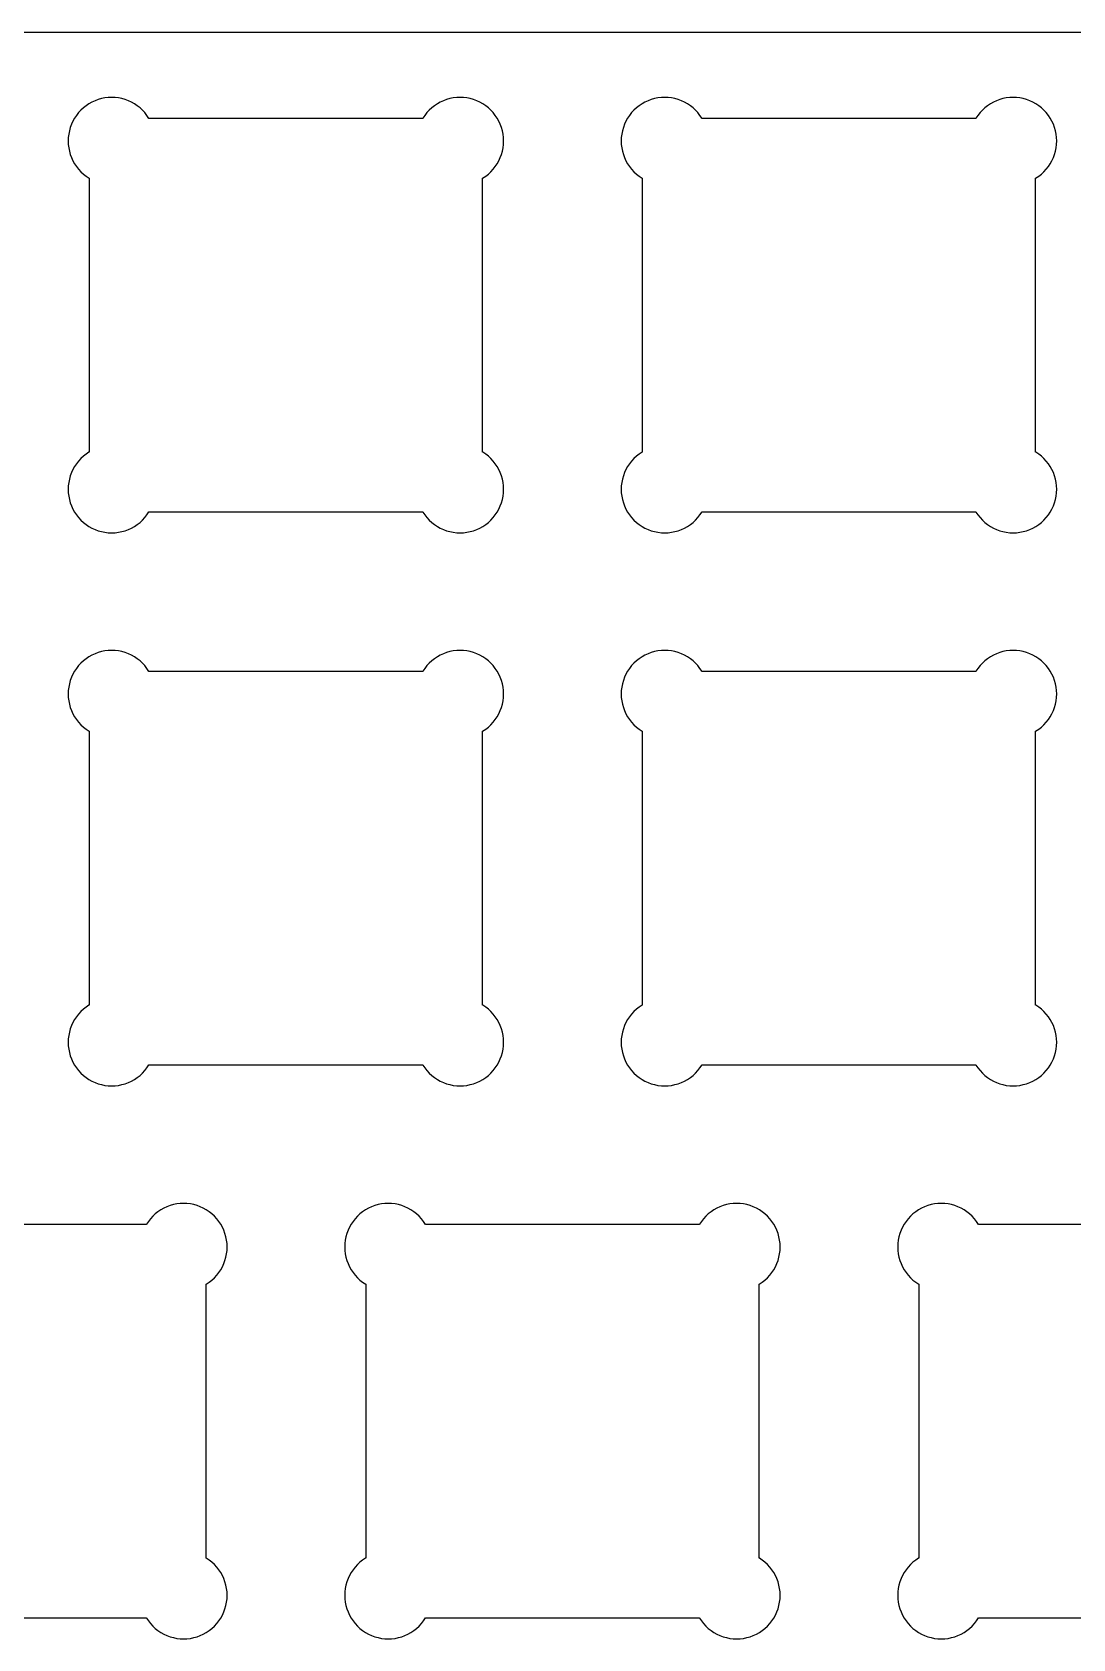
# Model space of a CAD drawing. Extents: x 0 to 305, y 0 to 115.
# Drawn here: x 77.2 to 113.1, y 59.6 to 115 of the extents above; entities that cross this region are included whole.
import ezdxf

# ---------------------------------------------------------------- set-up
doc = ezdxf.new("R2010")
doc.units = 0
doc.layers.get('0').update_dxf_attribs({"linetype": 'CONTINUOUS'})

msp = doc.modelspace()

# ---------------------------------------------------------------- linework, layer by layer
at = {"color": 0}
for p, q in [((0.01929, 114.986), (305.268, 114.986)), ((78.9933, 112.378), (78.9079, 112.298)), ((79.0871, 112.451), (78.9933, 112.378)), ((79.1849, 112.517), (79.0871, 112.451)), ((79.2868, 112.573), (79.1849, 112.517)), ((79.3944, 112.623), (79.2868, 112.573)), ((79.5045, 112.664), (79.3944, 112.623)), ((79.6177, 112.696), (79.5045, 112.664)), ((79.7334, 112.718), (79.6177, 112.696)), ((79.8505, 112.733), (79.7334, 112.718)), ((79.9677, 112.737), (79.8505, 112.733)), ((80.0862, 112.733), (79.9677, 112.737)), ((80.2033, 112.718), (80.0862, 112.733)), ((80.319, 112.696), (80.2033, 112.718)), ((80.4319, 112.664), (80.319, 112.696)), ((80.5423, 112.623), (80.4319, 112.664)), ((80.6482, 112.573), (80.5423, 112.623)), ((80.7515, 112.517), (80.6482, 112.573)), ((80.8496, 112.451), (80.7515, 112.517)), ((80.9431, 112.378), (80.8496, 112.451)), ((81.0288, 112.298), (80.9431, 112.378)), ((90.9934, 112.378), (90.9077, 112.298)), ((91.0869, 112.451), (90.9934, 112.378)), ((91.1849, 112.517), (91.0869, 112.451)), ((91.2869, 112.573), (91.1849, 112.517)), ((91.3941, 112.623), (91.2869, 112.573)), ((91.5046, 112.664), (91.3941, 112.623)), ((91.6174, 112.696), (91.5046, 112.664)), ((91.7332, 112.718), (91.6174, 112.696)), ((91.8503, 112.733), (91.7332, 112.718)), ((91.9674, 112.737), (91.8503, 112.733)), ((92.0859, 112.733), (91.9674, 112.737)), ((92.2031, 112.718), (92.0859, 112.733)), ((92.3188, 112.696), (92.2031, 112.718)), ((92.432, 112.664), (92.3188, 112.696)), ((92.5421, 112.623), (92.432, 112.664)), ((92.6483, 112.573), (92.5421, 112.623)), ((92.7516, 112.517), (92.6483, 112.573)), ((92.8494, 112.451), (92.7516, 112.517)), ((92.9432, 112.378), (92.8494, 112.451)), ((93.0286, 112.298), (92.9432, 112.378)), ((98.0433, 112.378), (97.9579, 112.298)), ((98.1371, 112.451), (98.0433, 112.378)), ((98.2349, 112.517), (98.1371, 112.451)), ((98.3368, 112.573), (98.2349, 112.517)), ((98.4444, 112.623), (98.3368, 112.573)), ((98.5545, 112.664), (98.4444, 112.623)), ((98.6677, 112.696), (98.5545, 112.664)), ((98.7834, 112.718), (98.6677, 112.696)), ((98.9005, 112.733), (98.7834, 112.718)), ((99.0177, 112.737), (98.9005, 112.733)), ((99.1362, 112.733), (99.0177, 112.737)), ((99.2533, 112.718), (99.1362, 112.733)), ((99.369, 112.696), (99.2533, 112.718)), ((99.4819, 112.664), (99.369, 112.696)), ((99.5923, 112.623), (99.4819, 112.664)), ((99.6982, 112.573), (99.5923, 112.623)), ((99.8015, 112.517), (99.6982, 112.573)), ((99.8996, 112.451), (99.8015, 112.517)), ((99.9931, 112.378), (99.8996, 112.451)), ((100.079, 112.298), (99.9931, 112.378)), ((110.043, 112.378), (109.958, 112.298)), ((110.137, 112.451), (110.043, 112.378)), ((110.235, 112.517), (110.137, 112.451)), ((110.337, 112.573), (110.235, 112.517)), ((110.444, 112.623), (110.337, 112.573)), ((110.555, 112.664), (110.444, 112.623)), ((110.667, 112.696), (110.555, 112.664)), ((110.783, 112.718), (110.667, 112.696)), ((110.9, 112.733), (110.783, 112.718)), ((111.017, 112.737), (110.9, 112.733)), ((111.136, 112.733), (111.017, 112.737)), ((111.253, 112.718), (111.136, 112.733)), ((111.369, 112.696), (111.253, 112.718)), ((111.482, 112.664), (111.369, 112.696)), ((111.592, 112.623), (111.482, 112.664)), ((111.698, 112.573), (111.592, 112.623)), ((111.802, 112.517), (111.698, 112.573)), ((111.899, 112.451), (111.802, 112.517)), ((111.993, 112.378), (111.899, 112.451)), ((112.079, 112.298), (111.993, 112.378)), ((78.5827, 111.811), (78.5414, 111.701)), ((78.6324, 111.919), (78.5827, 111.811)), ((78.6888, 112.021), (78.6324, 111.919)), ((78.7548, 112.118), (78.6888, 112.021)), ((78.8278, 112.212), (78.7548, 112.118)), ((78.9079, 112.298), (78.8278, 112.212)), ((81.1086, 112.212), (81.0288, 112.298)), ((81.1816, 112.118), (81.1086, 112.212)), ((81.2518, 112.013), (81.1816, 112.118)), ((90.6847, 112.013), (81.2518, 112.013)), ((90.6886, 112.021), (90.6847, 112.013)), ((90.7549, 112.118), (90.6886, 112.021)), ((90.8279, 112.212), (90.7549, 112.118)), ((90.9077, 112.298), (90.8279, 112.212)), ((93.1086, 112.212), (93.0286, 112.298)), ((93.1817, 112.118), (93.1086, 112.212)), ((93.2462, 112.021), (93.1817, 112.118)), ((93.3041, 111.919), (93.2462, 112.021)), ((93.3538, 111.811), (93.3041, 111.919)), ((93.3951, 111.701), (93.3538, 111.811)), ((97.6327, 111.811), (97.5914, 111.701)), ((97.6824, 111.919), (97.6327, 111.811)), ((97.7388, 112.021), (97.6824, 111.919)), ((97.8048, 112.118), (97.7388, 112.021)), ((97.8778, 112.212), (97.8048, 112.118)), ((97.9579, 112.298), (97.8778, 112.212)), ((100.159, 112.212), (100.079, 112.298)), ((100.232, 112.118), (100.159, 112.212)), ((100.302, 112.013), (100.232, 112.118)), ((109.735, 112.013), (100.302, 112.013)), ((109.739, 112.021), (109.735, 112.013)), ((109.805, 112.118), (109.739, 112.021)), ((109.878, 112.212), (109.805, 112.118)), ((109.958, 112.298), (109.878, 112.212)), ((112.159, 112.212), (112.079, 112.298)), ((112.232, 112.118), (112.159, 112.212)), ((112.296, 112.021), (112.232, 112.118)), ((112.355, 111.919), (112.296, 112.021)), ((112.404, 111.811), (112.355, 111.919)), ((112.445, 111.701), (112.404, 111.811)), ((78.4722, 111.355), (78.4684, 111.238)), ((78.4874, 111.472), (78.4722, 111.355)), ((78.5096, 111.588), (78.4874, 111.472)), ((78.5414, 111.701), (78.5096, 111.588)), ((93.4268, 111.588), (93.3951, 111.701)), ((93.4501, 111.472), (93.4268, 111.588)), ((93.4642, 111.355), (93.4501, 111.472)), ((93.4681, 111.238), (93.4642, 111.355)), ((97.5222, 111.355), (97.5184, 111.238)), ((97.5374, 111.472), (97.5222, 111.355)), ((97.5596, 111.588), (97.5374, 111.472)), ((97.5914, 111.701), (97.5596, 111.588)), ((112.477, 111.588), (112.445, 111.701)), ((112.5, 111.472), (112.477, 111.588)), ((112.514, 111.355), (112.5, 111.472)), ((112.518, 111.238), (112.514, 111.355)), ((78.4684, 111.238), (78.4722, 111.119)), ((78.4722, 111.119), (78.4874, 111.002)), ((78.4874, 111.002), (78.5096, 110.887)), ((78.5096, 110.887), (78.5414, 110.774)), ((78.5414, 110.774), (78.5827, 110.663)), ((93.3538, 110.663), (93.3951, 110.774)), ((93.3951, 110.774), (93.4268, 110.887)), ((93.4268, 110.887), (93.4501, 111.002)), ((93.4501, 111.002), (93.4642, 111.119)), ((93.4642, 111.119), (93.4681, 111.238)), ((97.5184, 111.238), (97.5222, 111.119)), ((97.5222, 111.119), (97.5374, 111.002)), ((97.5374, 111.002), (97.5596, 110.887)), ((97.5596, 110.887), (97.5914, 110.774)), ((97.5914, 110.774), (97.6327, 110.663)), ((112.404, 110.663), (112.445, 110.774)), ((112.445, 110.774), (112.477, 110.887)), ((112.477, 110.887), (112.5, 111.002)), ((112.5, 111.002), (112.514, 111.119)), ((112.514, 111.119), (112.518, 111.238)), ((78.5827, 110.663), (78.6324, 110.557)), ((78.6324, 110.557), (78.6888, 110.454)), ((78.6888, 110.454), (78.7548, 110.356)), ((78.7548, 110.356), (78.8278, 110.262)), ((78.8278, 110.262), (78.9079, 110.177)), ((78.9079, 110.177), (78.9933, 110.097)), ((92.9432, 110.097), (93.0286, 110.177)), ((93.0286, 110.177), (93.1086, 110.262)), ((93.1086, 110.262), (93.1817, 110.356)), ((93.1817, 110.356), (93.2462, 110.454)), ((93.2462, 110.454), (93.3041, 110.557)), ((93.3041, 110.557), (93.3538, 110.663)), ((97.6327, 110.663), (97.6824, 110.557)), ((97.6824, 110.557), (97.7388, 110.454)), ((97.7388, 110.454), (97.8048, 110.356)), ((97.8048, 110.356), (97.8778, 110.262)), ((97.8778, 110.262), (97.9579, 110.177)), ((97.9579, 110.177), (98.0433, 110.097)), ((111.993, 110.097), (112.079, 110.177)), ((112.079, 110.177), (112.159, 110.262)), ((112.159, 110.262), (112.232, 110.356)), ((112.232, 110.356), (112.296, 110.454)), ((112.296, 110.454), (112.355, 110.557)), ((112.355, 110.557), (112.404, 110.663)), ((78.9933, 110.097), (79.0871, 110.024)), ((79.0871, 110.024), (79.193, 109.954)), ((79.193, 109.954), (79.193, 100.521)), ((92.7435, 109.954), (92.8494, 110.024)), ((92.7435, 100.521), (92.7435, 109.954)), ((92.8494, 110.024), (92.9432, 110.097)), ((98.0433, 110.097), (98.1371, 110.024)), ((98.1371, 110.024), (98.243, 109.954)), ((98.243, 109.954), (98.243, 100.521)), ((111.794, 109.954), (111.899, 110.024)), ((111.794, 100.521), (111.794, 109.954)), ((111.899, 110.024), (111.993, 110.097)), ((78.8278, 100.212), (78.7548, 100.119)), ((78.9079, 100.298), (78.8278, 100.212)), ((78.9933, 100.378), (78.9079, 100.298)), ((79.0871, 100.451), (78.9933, 100.378)), ((79.1849, 100.517), (79.0871, 100.451)), ((79.193, 100.521), (79.1849, 100.517)), ((92.7516, 100.517), (92.7435, 100.521)), ((92.8494, 100.451), (92.7516, 100.517)), ((92.9432, 100.378), (92.8494, 100.451)), ((93.0286, 100.298), (92.9432, 100.378)), ((93.1086, 100.212), (93.0286, 100.298)), ((93.1817, 100.119), (93.1086, 100.212)), ((97.8778, 100.212), (97.8048, 100.119)), ((97.9579, 100.298), (97.8778, 100.212)), ((98.0433, 100.378), (97.9579, 100.298)), ((98.1371, 100.451), (98.0433, 100.378)), ((98.2349, 100.517), (98.1371, 100.451)), ((98.243, 100.521), (98.2349, 100.517)), ((111.802, 100.517), (111.794, 100.521)), ((111.899, 100.451), (111.802, 100.517)), ((111.993, 100.378), (111.899, 100.451)), ((112.079, 100.298), (111.993, 100.378)), ((112.159, 100.212), (112.079, 100.298)), ((112.232, 100.119), (112.159, 100.212)), ((78.5414, 99.701), (78.5096, 99.5881)), ((78.5827, 99.8114), (78.5414, 99.701)), ((78.6324, 99.9187), (78.5827, 99.8114)), ((78.6888, 100.021), (78.6324, 99.9187)), ((78.7548, 100.119), (78.6888, 100.021)), ((93.2462, 100.021), (93.1817, 100.119)), ((93.3041, 99.9187), (93.2462, 100.021)), ((93.3538, 99.8114), (93.3041, 99.9187)), ((93.3951, 99.701), (93.3538, 99.8114)), ((93.4268, 99.5881), (93.3951, 99.701)), ((97.5914, 99.701), (97.5596, 99.5881)), ((97.6327, 99.8114), (97.5914, 99.701)), ((97.6824, 99.9187), (97.6327, 99.8114)), ((97.7388, 100.021), (97.6824, 99.9187)), ((97.8048, 100.119), (97.7388, 100.021)), ((112.296, 100.021), (112.232, 100.119)), ((112.355, 99.9187), (112.296, 100.021)), ((112.404, 99.8114), (112.355, 99.9187)), ((112.445, 99.701), (112.404, 99.8114)), ((112.477, 99.5881), (112.445, 99.701)), ((78.4722, 99.3553), (78.4684, 99.2382)), ((78.4684, 99.2382), (78.4722, 99.1196)), ((78.4874, 99.4724), (78.4722, 99.3553)), ((78.4722, 99.1196), (78.4874, 99.0025)), ((78.5096, 99.5881), (78.4874, 99.4724)), ((93.4501, 99.4724), (93.4268, 99.5881)), ((93.4642, 99.3553), (93.4501, 99.4724)), ((93.4501, 99.0025), (93.4642, 99.1196)), ((93.4681, 99.2382), (93.4642, 99.3553)), ((93.4642, 99.1196), (93.4681, 99.2382)), ((97.5222, 99.3553), (97.5184, 99.2382)), ((97.5184, 99.2382), (97.5222, 99.1196)), ((97.5374, 99.4724), (97.5222, 99.3553)), ((97.5222, 99.1196), (97.5374, 99.0025)), ((97.5596, 99.5881), (97.5374, 99.4724)), ((112.5, 99.4724), (112.477, 99.5881)), ((112.514, 99.3553), (112.5, 99.4724)), ((112.5, 99.0025), (112.514, 99.1196)), ((112.518, 99.2382), (112.514, 99.3553)), ((112.514, 99.1196), (112.518, 99.2382)), ((78.4874, 99.0025), (78.5096, 98.8868)), ((78.5096, 98.8868), (78.5414, 98.7735)), ((78.5414, 98.7735), (78.5827, 98.6635)), ((78.5827, 98.6635), (78.6324, 98.5573)), ((78.6324, 98.5573), (78.6888, 98.4539)), ((93.2462, 98.4539), (93.3041, 98.5573)), ((93.3041, 98.5573), (93.3538, 98.6635)), ((93.3538, 98.6635), (93.3951, 98.7735)), ((93.3951, 98.7735), (93.4268, 98.8868)), ((93.4268, 98.8868), (93.4501, 99.0025)), ((97.5374, 99.0025), (97.5596, 98.8868)), ((97.5596, 98.8868), (97.5914, 98.7735)), ((97.5914, 98.7735), (97.6327, 98.6635)), ((97.6327, 98.6635), (97.6824, 98.5573)), ((97.6824, 98.5573), (97.7388, 98.4539)), ((112.296, 98.4539), (112.355, 98.5573)), ((112.355, 98.5573), (112.404, 98.6635)), ((112.404, 98.6635), (112.445, 98.7735)), ((112.445, 98.7735), (112.477, 98.8868)), ((112.477, 98.8868), (112.5, 99.0025)), ((78.6888, 98.4539), (78.7548, 98.3562)), ((78.7548, 98.3562), (78.8278, 98.2624)), ((78.8278, 98.2624), (78.9079, 98.177)), ((78.9079, 98.177), (78.9933, 98.0969)), ((78.9933, 98.0969), (79.0871, 98.0239)), ((79.0871, 98.0239), (79.1849, 97.9593)), ((80.7515, 97.9593), (80.8496, 98.0239)), ((80.8496, 98.0239), (80.9431, 98.0969)), ((80.9431, 98.0969), (81.0288, 98.177)), ((81.0288, 98.177), (81.1086, 98.2624)), ((81.1086, 98.2624), (81.1816, 98.3562)), ((81.1816, 98.3562), (81.2518, 98.462)), ((81.2518, 98.462), (90.6847, 98.462)), ((90.6847, 98.462), (90.6886, 98.4539)), ((90.6886, 98.4539), (90.7549, 98.3562)), ((90.7549, 98.3562), (90.8279, 98.2624)), ((90.8279, 98.2624), (90.9077, 98.177)), ((90.9077, 98.177), (90.9934, 98.0969)), ((90.9934, 98.0969), (91.0869, 98.0239)), ((91.0869, 98.0239), (91.1849, 97.9593)), ((92.7516, 97.9593), (92.8494, 98.0239)), ((92.8494, 98.0239), (92.9432, 98.0969)), ((92.9432, 98.0969), (93.0286, 98.177)), ((93.0286, 98.177), (93.1086, 98.2624)), ((93.1086, 98.2624), (93.1817, 98.3562)), ((93.1817, 98.3562), (93.2462, 98.4539)), ((97.7388, 98.4539), (97.8048, 98.3562)), ((97.8048, 98.3562), (97.8778, 98.2624)), ((97.8778, 98.2624), (97.9579, 98.177)), ((97.9579, 98.177), (98.0433, 98.0969)), ((98.0433, 98.0969), (98.1371, 98.0239)), ((98.1371, 98.0239), (98.2349, 97.9593)), ((99.8015, 97.9593), (99.8996, 98.0239)), ((99.8996, 98.0239), (99.9931, 98.0969)), ((99.9931, 98.0969), (100.079, 98.177)), ((100.079, 98.177), (100.159, 98.2624)), ((100.159, 98.2624), (100.232, 98.3562)), ((100.232, 98.3562), (100.302, 98.462)), ((100.302, 98.462), (109.735, 98.462)), ((109.735, 98.462), (109.739, 98.4539)), ((109.739, 98.4539), (109.805, 98.3562)), ((109.805, 98.3562), (109.878, 98.2624)), ((109.878, 98.2624), (109.958, 98.177)), ((109.958, 98.177), (110.043, 98.0969)), ((110.043, 98.0969), (110.137, 98.0239)), ((110.137, 98.0239), (110.235, 97.9593)), ((111.802, 97.9593), (111.899, 98.0239)), ((111.899, 98.0239), (111.993, 98.0969)), ((111.993, 98.0969), (112.079, 98.177)), ((112.079, 98.177), (112.159, 98.2624)), ((112.159, 98.2624), (112.232, 98.3562)), ((112.232, 98.3562), (112.296, 98.4539)), ((79.1849, 97.9593), (79.2868, 97.9015)), ((79.2868, 97.9015), (79.3944, 97.8517)), ((79.3944, 97.8517), (79.5045, 97.8105)), ((79.5045, 97.8105), (79.6177, 97.7787)), ((79.6177, 97.7787), (79.7334, 97.7554)), ((79.7334, 97.7554), (79.8505, 97.7417)), ((79.8505, 97.7417), (79.9677, 97.7374)), ((79.9677, 97.7374), (80.0862, 97.7417)), ((80.0862, 97.7417), (80.2033, 97.7554)), ((80.2033, 97.7554), (80.319, 97.7787)), ((80.319, 97.7787), (80.4319, 97.8105)), ((80.4319, 97.8105), (80.5423, 97.8517)), ((80.5423, 97.8517), (80.6482, 97.9015)), ((80.6482, 97.9015), (80.7515, 97.9593)), ((91.1849, 97.9593), (91.2869, 97.9015)), ((91.2869, 97.9015), (91.3941, 97.8517)), ((91.3941, 97.8517), (91.5046, 97.8105)), ((91.5046, 97.8105), (91.6174, 97.7787)), ((91.6174, 97.7787), (91.7332, 97.7554)), ((91.7332, 97.7554), (91.8503, 97.7417)), ((91.8503, 97.7417), (91.9674, 97.7374)), ((91.9674, 97.7374), (92.0859, 97.7417)), ((92.0859, 97.7417), (92.2031, 97.7554)), ((92.2031, 97.7554), (92.3188, 97.7787)), ((92.3188, 97.7787), (92.432, 97.8105)), ((92.432, 97.8105), (92.5421, 97.8517)), ((92.5421, 97.8517), (92.6483, 97.9015)), ((92.6483, 97.9015), (92.7516, 97.9593)), ((98.2349, 97.9593), (98.3368, 97.9015)), ((98.3368, 97.9015), (98.4444, 97.8517)), ((98.4444, 97.8517), (98.5545, 97.8105)), ((98.5545, 97.8105), (98.6677, 97.7787)), ((98.6677, 97.7787), (98.7834, 97.7554)), ((98.7834, 97.7554), (98.9005, 97.7417)), ((98.9005, 97.7417), (99.0177, 97.7374)), ((99.0177, 97.7374), (99.1362, 97.7417)), ((99.1362, 97.7417), (99.2533, 97.7554)), ((99.2533, 97.7554), (99.369, 97.7787)), ((99.369, 97.7787), (99.4819, 97.8105)), ((99.4819, 97.8105), (99.5923, 97.8517)), ((99.5923, 97.8517), (99.6982, 97.9015)), ((99.6982, 97.9015), (99.8015, 97.9593)), ((110.235, 97.9593), (110.337, 97.9015)), ((110.337, 97.9015), (110.444, 97.8517)), ((110.444, 97.8517), (110.555, 97.8105)), ((110.555, 97.8105), (110.667, 97.7787)), ((110.667, 97.7787), (110.783, 97.7554)), ((110.783, 97.7554), (110.9, 97.7417)), ((110.9, 97.7417), (111.017, 97.7374)), ((111.017, 97.7374), (111.136, 97.7417)), ((111.136, 97.7417), (111.253, 97.7554)), ((111.253, 97.7554), (111.369, 97.7787)), ((111.369, 97.7787), (111.482, 97.8105)), ((111.482, 97.8105), (111.592, 97.8517)), ((111.592, 97.8517), (111.698, 97.9015)), ((111.698, 97.9015), (111.802, 97.9593)), ((79.3944, 93.5729), (79.2868, 93.5232)), ((79.5045, 93.6142), (79.3944, 93.5729)), ((79.6177, 93.6459), (79.5045, 93.6142)), ((79.7334, 93.6681), (79.6177, 93.6459)), ((79.8505, 93.6833), (79.7334, 93.6681)), ((79.9677, 93.6872), (79.8505, 93.6833)), ((80.0862, 93.6833), (79.9677, 93.6872)), ((80.2033, 93.6681), (80.0862, 93.6833)), ((80.319, 93.6459), (80.2033, 93.6681)), ((80.4319, 93.6142), (80.319, 93.6459)), ((80.5423, 93.5729), (80.4319, 93.6142)), ((80.6482, 93.5232), (80.5423, 93.5729)), ((91.3941, 93.5729), (91.2869, 93.5232)), ((91.5046, 93.6142), (91.3941, 93.5729)), ((91.6174, 93.6459), (91.5046, 93.6142)), ((91.7332, 93.6681), (91.6174, 93.6459)), ((91.8503, 93.6833), (91.7332, 93.6681)), ((91.9674, 93.6872), (91.8503, 93.6833)), ((92.0859, 93.6833), (91.9674, 93.6872)), ((92.2031, 93.6681), (92.0859, 93.6833)), ((92.3188, 93.6459), (92.2031, 93.6681)), ((92.432, 93.6142), (92.3188, 93.6459)), ((92.5421, 93.5729), (92.432, 93.6142)), ((92.6483, 93.5232), (92.5421, 93.5729)), ((98.4444, 93.5729), (98.3368, 93.5232)), ((98.5545, 93.6142), (98.4444, 93.5729)), ((98.6677, 93.6459), (98.5545, 93.6142)), ((98.7834, 93.6681), (98.6677, 93.6459)), ((98.9005, 93.6833), (98.7834, 93.6681)), ((99.0177, 93.6872), (98.9005, 93.6833)), ((99.1362, 93.6833), (99.0177, 93.6872)), ((99.2533, 93.6681), (99.1362, 93.6833)), ((99.369, 93.6459), (99.2533, 93.6681)), ((99.4819, 93.6142), (99.369, 93.6459)), ((99.5923, 93.5729), (99.4819, 93.6142)), ((99.6982, 93.5232), (99.5923, 93.5729)), ((110.444, 93.5729), (110.337, 93.5232)), ((110.555, 93.6142), (110.444, 93.5729)), ((110.667, 93.6459), (110.555, 93.6142)), ((110.783, 93.6681), (110.667, 93.6459)), ((110.9, 93.6833), (110.783, 93.6681)), ((111.017, 93.6872), (110.9, 93.6833)), ((111.136, 93.6833), (111.017, 93.6872)), ((111.253, 93.6681), (111.136, 93.6833)), ((111.369, 93.6459), (111.253, 93.6681)), ((111.482, 93.6142), (111.369, 93.6459)), ((111.592, 93.5729), (111.482, 93.6142)), ((111.698, 93.5232), (111.592, 93.5729)), ((78.7548, 93.0684), (78.6888, 92.9707)), ((78.8278, 93.1623), (78.7548, 93.0684)), ((78.9079, 93.2476), (78.8278, 93.1623)), ((78.9933, 93.3277), (78.9079, 93.2476)), ((79.0871, 93.4007), (78.9933, 93.3277)), ((79.1849, 93.4667), (79.0871, 93.4007)), ((79.2868, 93.5232), (79.1849, 93.4667)), ((80.7515, 93.4667), (80.6482, 93.5232)), ((80.8496, 93.4007), (80.7515, 93.4667)), ((80.9431, 93.3277), (80.8496, 93.4007)), ((81.0288, 93.2476), (80.9431, 93.3277)), ((81.1086, 93.1623), (81.0288, 93.2476)), ((81.1816, 93.0684), (81.1086, 93.1623)), ((81.2518, 92.9626), (81.1816, 93.0684)), ((90.7549, 93.0684), (90.6886, 92.9707)), ((90.8279, 93.1623), (90.7549, 93.0684)), ((90.9077, 93.2476), (90.8279, 93.1623)), ((90.9934, 93.3277), (90.9077, 93.2476)), ((91.0869, 93.4007), (90.9934, 93.3277)), ((91.1849, 93.4667), (91.0869, 93.4007)), ((91.2869, 93.5232), (91.1849, 93.4667)), ((92.7516, 93.4667), (92.6483, 93.5232)), ((92.8494, 93.4007), (92.7516, 93.4667)), ((92.9432, 93.3277), (92.8494, 93.4007)), ((93.0286, 93.2476), (92.9432, 93.3277)), ((93.1086, 93.1623), (93.0286, 93.2476)), ((93.1817, 93.0684), (93.1086, 93.1623)), ((93.2462, 92.9707), (93.1817, 93.0684)), ((97.8048, 93.0684), (97.7388, 92.9707)), ((97.8778, 93.1623), (97.8048, 93.0684)), ((97.9579, 93.2476), (97.8778, 93.1623)), ((98.0433, 93.3277), (97.9579, 93.2476)), ((98.1371, 93.4007), (98.0433, 93.3277)), ((98.2349, 93.4667), (98.1371, 93.4007)), ((98.3368, 93.5232), (98.2349, 93.4667)), ((99.8015, 93.4667), (99.6982, 93.5232)), ((99.8996, 93.4007), (99.8015, 93.4667)), ((99.9931, 93.3277), (99.8996, 93.4007)), ((100.079, 93.2476), (99.9931, 93.3277)), ((100.159, 93.1623), (100.079, 93.2476)), ((100.232, 93.0684), (100.159, 93.1623)), ((100.302, 92.9626), (100.232, 93.0684)), ((109.805, 93.0684), (109.739, 92.9707)), ((109.878, 93.1623), (109.805, 93.0684)), ((109.958, 93.2476), (109.878, 93.1623)), ((110.043, 93.3277), (109.958, 93.2476)), ((110.137, 93.4007), (110.043, 93.3277)), ((110.235, 93.4667), (110.137, 93.4007)), ((110.337, 93.5232), (110.235, 93.4667)), ((111.802, 93.4667), (111.698, 93.5232)), ((111.899, 93.4007), (111.802, 93.4667)), ((111.993, 93.3277), (111.899, 93.4007)), ((112.079, 93.2476), (111.993, 93.3277)), ((112.159, 93.1623), (112.079, 93.2476)), ((112.232, 93.0684), (112.159, 93.1623)), ((112.296, 92.9707), (112.232, 93.0684)), ((78.5096, 92.5382), (78.4874, 92.4221)), ((78.5414, 92.6511), (78.5096, 92.5382)), ((78.5827, 92.7612), (78.5414, 92.6511)), ((78.6324, 92.8688), (78.5827, 92.7612)), ((78.6888, 92.9707), (78.6324, 92.8688)), ((90.6847, 92.9626), (81.2518, 92.9626)), ((90.6886, 92.9707), (90.6847, 92.9626)), ((93.3041, 92.8688), (93.2462, 92.9707)), ((93.3538, 92.7612), (93.3041, 92.8688)), ((93.3951, 92.6511), (93.3538, 92.7612)), ((93.4268, 92.5382), (93.3951, 92.6511)), ((93.4501, 92.4221), (93.4268, 92.5382)), ((97.5596, 92.5382), (97.5374, 92.4221)), ((97.5914, 92.6511), (97.5596, 92.5382)), ((97.6327, 92.7612), (97.5914, 92.6511)), ((97.6824, 92.8688), (97.6327, 92.7612)), ((97.7388, 92.9707), (97.6824, 92.8688)), ((109.735, 92.9626), (100.302, 92.9626)), ((109.739, 92.9707), (109.735, 92.9626)), ((112.355, 92.8688), (112.296, 92.9707)), ((112.404, 92.7612), (112.355, 92.8688)), ((112.445, 92.6511), (112.404, 92.7612)), ((112.477, 92.5382), (112.445, 92.6511)), ((112.5, 92.4221), (112.477, 92.5382)), ((78.4722, 92.305), (78.4684, 92.1879)), ((78.4684, 92.1879), (78.4722, 92.0694)), ((78.4874, 92.4221), (78.4722, 92.305)), ((78.4722, 92.0694), (78.4874, 91.9522)), ((78.4874, 91.9522), (78.5096, 91.8365)), ((93.4268, 91.8365), (93.4501, 91.9522)), ((93.4642, 92.305), (93.4501, 92.4221)), ((93.4501, 91.9522), (93.4642, 92.0694)), ((93.4681, 92.1879), (93.4642, 92.305)), ((93.4642, 92.0694), (93.4681, 92.1879)), ((97.5222, 92.305), (97.5184, 92.1879)), ((97.5184, 92.1879), (97.5222, 92.0694)), ((97.5374, 92.4221), (97.5222, 92.305)), ((97.5222, 92.0694), (97.5374, 91.9522)), ((97.5374, 91.9522), (97.5596, 91.8365)), ((112.477, 91.8365), (112.5, 91.9522)), ((112.514, 92.305), (112.5, 92.4221)), ((112.5, 91.9522), (112.514, 92.0694)), ((112.518, 92.1879), (112.514, 92.305)), ((112.514, 92.0694), (112.518, 92.1879)), ((78.5096, 91.8365), (78.5414, 91.7236)), ((78.5414, 91.7236), (78.5827, 91.6132)), ((78.5827, 91.6132), (78.6324, 91.5074)), ((78.6324, 91.5074), (78.6888, 91.404)), ((78.6888, 91.404), (78.7548, 91.3059)), ((93.1817, 91.3059), (93.2462, 91.404)), ((93.2462, 91.404), (93.3041, 91.5074)), ((93.3041, 91.5074), (93.3538, 91.6132)), ((93.3538, 91.6132), (93.3951, 91.7236)), ((93.3951, 91.7236), (93.4268, 91.8365)), ((97.5596, 91.8365), (97.5914, 91.7236)), ((97.5914, 91.7236), (97.6327, 91.6132)), ((97.6327, 91.6132), (97.6824, 91.5074)), ((97.6824, 91.5074), (97.7388, 91.404)), ((97.7388, 91.404), (97.8048, 91.3059)), ((112.232, 91.3059), (112.296, 91.404)), ((112.296, 91.404), (112.355, 91.5074)), ((112.355, 91.5074), (112.404, 91.6132)), ((112.404, 91.6132), (112.445, 91.7236)), ((112.445, 91.7236), (112.477, 91.8365)), ((78.7548, 91.3059), (78.8278, 91.2125)), ((78.8278, 91.2125), (78.9079, 91.1271)), ((78.9079, 91.1271), (78.9933, 91.047)), ((78.9933, 91.047), (79.0871, 90.974)), ((79.0871, 90.974), (79.193, 90.9038)), ((79.193, 90.9038), (79.193, 81.4709)), ((92.7435, 90.9038), (92.8494, 90.974)), ((92.7435, 81.4709), (92.7435, 90.9038)), ((92.8494, 90.974), (92.9432, 91.047)), ((92.9432, 91.047), (93.0286, 91.1271)), ((93.0286, 91.1271), (93.1086, 91.2125)), ((93.1086, 91.2125), (93.1817, 91.3059)), ((97.8048, 91.3059), (97.8778, 91.2125)), ((97.8778, 91.2125), (97.9579, 91.1271)), ((97.9579, 91.1271), (98.0433, 91.047)), ((98.0433, 91.047), (98.1371, 90.974)), ((98.1371, 90.974), (98.243, 90.9038)), ((98.243, 90.9038), (98.243, 81.4709)), ((111.794, 90.9038), (111.899, 90.974)), ((111.794, 81.4709), (111.794, 90.9038)), ((111.899, 90.974), (111.993, 91.047)), ((111.993, 91.047), (112.079, 91.1271)), ((112.079, 91.1271), (112.159, 91.2125)), ((112.159, 91.2125), (112.232, 91.3059)), ((79.0871, 81.4007), (78.9933, 81.3276)), ((79.1849, 81.467), (79.0871, 81.4007)), ((79.193, 81.4709), (79.1849, 81.467)), ((92.7516, 81.467), (92.7435, 81.4709)), ((92.8494, 81.4007), (92.7516, 81.467)), ((92.9432, 81.3276), (92.8494, 81.4007)), ((98.1371, 81.4007), (98.0433, 81.3276)), ((98.2349, 81.467), (98.1371, 81.4007)), ((98.243, 81.4709), (98.2349, 81.467)), ((111.802, 81.467), (111.794, 81.4709)), ((111.899, 81.4007), (111.802, 81.467)), ((111.993, 81.3276), (111.899, 81.4007)), ((78.6324, 80.8687), (78.5827, 80.7614)), ((78.6888, 80.9706), (78.6324, 80.8687)), ((78.7548, 81.0687), (78.6888, 80.9706)), ((78.8278, 81.1622), (78.7548, 81.0687)), ((78.9079, 81.2479), (78.8278, 81.1622)), ((78.9933, 81.3276), (78.9079, 81.2479)), ((93.0286, 81.2479), (92.9432, 81.3276)), ((93.1086, 81.1622), (93.0286, 81.2479)), ((93.1817, 81.0687), (93.1086, 81.1622)), ((93.2462, 80.9706), (93.1817, 81.0687)), ((93.3041, 80.8687), (93.2462, 80.9706)), ((93.3538, 80.7614), (93.3041, 80.8687)), ((97.6824, 80.8687), (97.6327, 80.7614)), ((97.7388, 80.9706), (97.6824, 80.8687)), ((97.8048, 81.0687), (97.7388, 80.9706)), ((97.8778, 81.1622), (97.8048, 81.0687)), ((97.9579, 81.2479), (97.8778, 81.1622)), ((98.0433, 81.3276), (97.9579, 81.2479)), ((112.079, 81.2479), (111.993, 81.3276)), ((112.159, 81.1622), (112.079, 81.2479)), ((112.232, 81.0687), (112.159, 81.1622)), ((112.296, 80.9706), (112.232, 81.0687)), ((112.355, 80.8687), (112.296, 80.9706)), ((112.404, 80.7614), (112.355, 80.8687)), ((78.4722, 80.3053), (78.4684, 80.1882)), ((78.4874, 80.4224), (78.4722, 80.3053)), ((78.5096, 80.5381), (78.4874, 80.4224)), ((78.5414, 80.651), (78.5096, 80.5381)), ((78.5827, 80.7614), (78.5414, 80.651)), ((93.3951, 80.651), (93.3538, 80.7614)), ((93.4268, 80.5381), (93.3951, 80.651)), ((93.4501, 80.4224), (93.4268, 80.5381)), ((93.4642, 80.3053), (93.4501, 80.4224)), ((93.4681, 80.1882), (93.4642, 80.3053)), ((97.5222, 80.3053), (97.5184, 80.1882)), ((97.5374, 80.4224), (97.5222, 80.3053)), ((97.5596, 80.5381), (97.5374, 80.4224)), ((97.5914, 80.651), (97.5596, 80.5381)), ((97.6327, 80.7614), (97.5914, 80.651)), ((112.445, 80.651), (112.404, 80.7614)), ((112.477, 80.5381), (112.445, 80.651)), ((112.5, 80.4224), (112.477, 80.5381)), ((112.514, 80.3053), (112.5, 80.4224)), ((112.518, 80.1882), (112.514, 80.3053)), ((78.4684, 80.1882), (78.4722, 80.0696)), ((78.4722, 80.0696), (78.4874, 79.9525)), ((78.4874, 79.9525), (78.5096, 79.8368)), ((78.5096, 79.8368), (78.5414, 79.7235)), ((78.5414, 79.7235), (78.5827, 79.6135)), ((93.3538, 79.6135), (93.3951, 79.7235)), ((93.3951, 79.7235), (93.4268, 79.8368)), ((93.4268, 79.8368), (93.4501, 79.9525)), ((93.4501, 79.9525), (93.4642, 80.0696)), ((93.4642, 80.0696), (93.4681, 80.1882)), ((97.5184, 80.1882), (97.5222, 80.0696)), ((97.5222, 80.0696), (97.5374, 79.9525)), ((97.5374, 79.9525), (97.5596, 79.8368)), ((97.5596, 79.8368), (97.5914, 79.7235)), ((97.5914, 79.7235), (97.6327, 79.6135)), ((112.404, 79.6135), (112.445, 79.7235)), ((112.445, 79.7235), (112.477, 79.8368)), ((112.477, 79.8368), (112.5, 79.9525)), ((112.5, 79.9525), (112.514, 80.0696)), ((112.514, 80.0696), (112.518, 80.1882)), ((78.5827, 79.6135), (78.6324, 79.5073)), ((78.6324, 79.5073), (78.6888, 79.4039)), ((78.6888, 79.4039), (78.7548, 79.3062)), ((78.7548, 79.3062), (78.8278, 79.2124)), ((78.8278, 79.2124), (78.9079, 79.127)), ((81.0288, 79.127), (81.1086, 79.2124)), ((81.1086, 79.2124), (81.1816, 79.3062)), ((81.1816, 79.3062), (81.2518, 79.412)), ((81.2518, 79.412), (90.6847, 79.412)), ((90.6847, 79.412), (90.6886, 79.4039)), ((90.6886, 79.4039), (90.7549, 79.3062)), ((90.7549, 79.3062), (90.8279, 79.2124)), ((90.8279, 79.2124), (90.9077, 79.127)), ((93.0286, 79.127), (93.1086, 79.2124)), ((93.1086, 79.2124), (93.1817, 79.3062)), ((93.1817, 79.3062), (93.2462, 79.4039)), ((93.2462, 79.4039), (93.3041, 79.5073)), ((93.3041, 79.5073), (93.3538, 79.6135)), ((97.6327, 79.6135), (97.6824, 79.5073)), ((97.6824, 79.5073), (97.7388, 79.4039)), ((97.7388, 79.4039), (97.8048, 79.3062)), ((97.8048, 79.3062), (97.8778, 79.2124)), ((97.8778, 79.2124), (97.9579, 79.127)), ((100.079, 79.127), (100.159, 79.2124)), ((100.159, 79.2124), (100.232, 79.3062)), ((100.232, 79.3062), (100.302, 79.412)), ((100.302, 79.412), (109.735, 79.412)), ((109.735, 79.412), (109.739, 79.4039)), ((109.739, 79.4039), (109.805, 79.3062)), ((109.805, 79.3062), (109.878, 79.2124)), ((109.878, 79.2124), (109.958, 79.127)), ((112.079, 79.127), (112.159, 79.2124)), ((112.159, 79.2124), (112.232, 79.3062)), ((112.232, 79.3062), (112.296, 79.4039)), ((112.296, 79.4039), (112.355, 79.5073)), ((112.355, 79.5073), (112.404, 79.6135)), ((78.9079, 79.127), (78.9933, 79.0469)), ((78.9933, 79.0469), (79.0871, 78.9739)), ((79.0871, 78.9739), (79.1849, 78.9093)), ((79.1849, 78.9093), (79.2868, 78.8515)), ((79.2868, 78.8515), (79.3944, 78.8017)), ((79.3944, 78.8017), (79.5045, 78.7605)), ((79.5045, 78.7605), (79.6177, 78.7287)), ((79.6177, 78.7287), (79.7334, 78.7054)), ((79.7334, 78.7054), (79.8505, 78.6917)), ((79.8505, 78.6917), (79.9677, 78.6874)), ((79.9677, 78.6874), (80.0862, 78.6917)), ((80.0862, 78.6917), (80.2033, 78.7054)), ((80.2033, 78.7054), (80.319, 78.7287)), ((80.319, 78.7287), (80.4319, 78.7605)), ((80.4319, 78.7605), (80.5423, 78.8017)), ((80.5423, 78.8017), (80.6482, 78.8515)), ((80.6482, 78.8515), (80.7515, 78.9093)), ((80.7515, 78.9093), (80.8496, 78.9739)), ((80.8496, 78.9739), (80.9431, 79.0469)), ((80.9431, 79.0469), (81.0288, 79.127)), ((90.9077, 79.127), (90.9934, 79.0469)), ((90.9934, 79.0469), (91.0869, 78.9739)), ((91.0869, 78.9739), (91.1849, 78.9093)), ((91.1849, 78.9093), (91.2869, 78.8515)), ((91.2869, 78.8515), (91.3941, 78.8017)), ((91.3941, 78.8017), (91.5046, 78.7605)), ((91.5046, 78.7605), (91.6174, 78.7287)), ((91.6174, 78.7287), (91.7332, 78.7054)), ((91.7332, 78.7054), (91.8503, 78.6917)), ((91.8503, 78.6917), (91.9674, 78.6874)), ((91.9674, 78.6874), (92.0859, 78.6917)), ((92.0859, 78.6917), (92.2031, 78.7054)), ((92.2031, 78.7054), (92.3188, 78.7287)), ((92.3188, 78.7287), (92.432, 78.7605)), ((92.432, 78.7605), (92.5421, 78.8017)), ((92.5421, 78.8017), (92.6483, 78.8515)), ((92.6483, 78.8515), (92.7516, 78.9093)), ((92.7516, 78.9093), (92.8494, 78.9739)), ((92.8494, 78.9739), (92.9432, 79.0469)), ((92.9432, 79.0469), (93.0286, 79.127)), ((97.9579, 79.127), (98.0433, 79.0469)), ((98.0433, 79.0469), (98.1371, 78.9739)), ((98.1371, 78.9739), (98.2349, 78.9093)), ((98.2349, 78.9093), (98.3368, 78.8515)), ((98.3368, 78.8515), (98.4444, 78.8017)), ((98.4444, 78.8017), (98.5545, 78.7605)), ((98.5545, 78.7605), (98.6677, 78.7287)), ((98.6677, 78.7287), (98.7834, 78.7054)), ((98.7834, 78.7054), (98.9005, 78.6917)), ((98.9005, 78.6917), (99.0177, 78.6874)), ((99.0177, 78.6874), (99.1362, 78.6917)), ((99.1362, 78.6917), (99.2533, 78.7054)), ((99.2533, 78.7054), (99.369, 78.7287)), ((99.369, 78.7287), (99.4819, 78.7605)), ((99.4819, 78.7605), (99.5923, 78.8017)), ((99.5923, 78.8017), (99.6982, 78.8515)), ((99.6982, 78.8515), (99.8015, 78.9093)), ((99.8015, 78.9093), (99.8996, 78.9739)), ((99.8996, 78.9739), (99.9931, 79.0469)), ((99.9931, 79.0469), (100.079, 79.127)), ((109.958, 79.127), (110.043, 79.0469)), ((110.043, 79.0469), (110.137, 78.9739)), ((110.137, 78.9739), (110.235, 78.9093)), ((110.235, 78.9093), (110.337, 78.8515)), ((110.337, 78.8515), (110.444, 78.8017)), ((110.444, 78.8017), (110.555, 78.7605)), ((110.555, 78.7605), (110.667, 78.7287)), ((110.667, 78.7287), (110.783, 78.7054)), ((110.783, 78.7054), (110.9, 78.6917)), ((110.9, 78.6917), (111.017, 78.6874)), ((111.017, 78.6874), (111.136, 78.6917)), ((111.136, 78.6917), (111.253, 78.7054)), ((111.253, 78.7054), (111.369, 78.7287)), ((111.369, 78.7287), (111.482, 78.7605)), ((111.482, 78.7605), (111.592, 78.8017)), ((111.592, 78.8017), (111.698, 78.8515)), ((111.698, 78.8515), (111.802, 78.9093)), ((111.802, 78.9093), (111.899, 78.9739)), ((111.899, 78.9739), (111.993, 79.0469)), ((111.993, 79.0469), (112.079, 79.127)), ((81.3827, 74.1976), (81.3029, 74.1123)), ((81.4684, 74.2777), (81.3827, 74.1976)), ((81.5619, 74.3507), (81.4684, 74.2777)), ((81.6599, 74.4167), (81.5619, 74.3507)), ((81.7619, 74.4732), (81.6599, 74.4167)), ((81.8691, 74.5229), (81.7619, 74.4732)), ((81.9796, 74.5642), (81.8691, 74.5229)), ((82.0924, 74.5959), (81.9796, 74.5642)), ((82.2082, 74.6181), (82.0924, 74.5959)), ((82.3253, 74.6333), (82.2082, 74.6181)), ((82.4424, 74.6372), (82.3253, 74.6333)), ((82.5609, 74.6333), (82.4424, 74.6372)), ((82.6781, 74.6181), (82.5609, 74.6333)), ((82.7938, 74.5959), (82.6781, 74.6181)), ((82.907, 74.5642), (82.7938, 74.5959)), ((83.0171, 74.5229), (82.907, 74.5642)), ((83.1233, 74.4732), (83.0171, 74.5229)), ((83.2266, 74.4167), (83.1233, 74.4732)), ((83.3244, 74.3507), (83.2266, 74.4167)), ((83.4182, 74.2777), (83.3244, 74.3507)), ((83.5036, 74.1976), (83.4182, 74.2777)), ((83.5836, 74.1123), (83.5036, 74.1976)), ((88.4329, 74.1976), (88.3528, 74.1123)), ((88.5183, 74.2777), (88.4329, 74.1976)), ((88.6121, 74.3507), (88.5183, 74.2777)), ((88.7099, 74.4167), (88.6121, 74.3507)), ((88.8118, 74.4732), (88.7099, 74.4167)), ((88.9194, 74.5229), (88.8118, 74.4732)), ((89.0295, 74.5642), (88.9194, 74.5229)), ((89.1427, 74.5959), (89.0295, 74.5642)), ((89.2584, 74.6181), (89.1427, 74.5959)), ((89.3755, 74.6333), (89.2584, 74.6181)), ((89.4927, 74.6372), (89.3755, 74.6333)), ((89.6112, 74.6333), (89.4927, 74.6372)), ((89.7283, 74.6181), (89.6112, 74.6333)), ((89.844, 74.5959), (89.7283, 74.6181)), ((89.9569, 74.5642), (89.844, 74.5959)), ((90.0673, 74.5229), (89.9569, 74.5642)), ((90.1732, 74.4732), (90.0673, 74.5229)), ((90.2765, 74.4167), (90.1732, 74.4732)), ((90.3746, 74.3507), (90.2765, 74.4167)), ((90.4681, 74.2777), (90.3746, 74.3507)), ((90.5538, 74.1976), (90.4681, 74.2777)), ((90.6336, 74.1123), (90.5538, 74.1976)), ((100.433, 74.1976), (100.353, 74.1123)), ((100.518, 74.2777), (100.433, 74.1976)), ((100.612, 74.3507), (100.518, 74.2777)), ((100.71, 74.4167), (100.612, 74.3507)), ((100.812, 74.4732), (100.71, 74.4167)), ((100.919, 74.5229), (100.812, 74.4732)), ((101.03, 74.5642), (100.919, 74.5229)), ((101.142, 74.5959), (101.03, 74.5642)), ((101.258, 74.6181), (101.142, 74.5959)), ((101.375, 74.6333), (101.258, 74.6181)), ((101.492, 74.6372), (101.375, 74.6333)), ((101.611, 74.6333), (101.492, 74.6372)), ((101.728, 74.6181), (101.611, 74.6333)), ((101.844, 74.5959), (101.728, 74.6181)), ((101.957, 74.5642), (101.844, 74.5959)), ((102.067, 74.5229), (101.957, 74.5642)), ((102.173, 74.4732), (102.067, 74.5229)), ((102.277, 74.4167), (102.173, 74.4732)), ((102.374, 74.3507), (102.277, 74.4167)), ((102.468, 74.2777), (102.374, 74.3507)), ((102.554, 74.1976), (102.468, 74.2777)), ((102.634, 74.1123), (102.554, 74.1976)), ((107.483, 74.1976), (107.403, 74.1123)), ((107.568, 74.2777), (107.483, 74.1976)), ((107.662, 74.3507), (107.568, 74.2777)), ((107.76, 74.4167), (107.662, 74.3507)), ((107.862, 74.4732), (107.76, 74.4167)), ((107.969, 74.5229), (107.862, 74.4732)), ((108.079, 74.5642), (107.969, 74.5229)), ((108.193, 74.5959), (108.079, 74.5642)), ((108.308, 74.6181), (108.193, 74.5959)), ((108.426, 74.6333), (108.308, 74.6181)), ((108.543, 74.6372), (108.426, 74.6333)), ((108.661, 74.6333), (108.543, 74.6372)), ((108.778, 74.6181), (108.661, 74.6333)), ((108.894, 74.5959), (108.778, 74.6181)), ((109.007, 74.5642), (108.894, 74.5959)), ((109.117, 74.5229), (109.007, 74.5642)), ((109.223, 74.4732), (109.117, 74.5229)), ((109.327, 74.4167), (109.223, 74.4732)), ((109.425, 74.3507), (109.327, 74.4167)), ((109.518, 74.2777), (109.425, 74.3507)), ((109.604, 74.1976), (109.518, 74.2777)), ((109.684, 74.1123), (109.604, 74.1976)), ((81.1597, 73.9126), (71.7268, 73.9126)), ((81.1636, 73.9207), (81.1597, 73.9126)), ((81.2299, 74.0184), (81.1636, 73.9207)), ((81.3029, 74.1123), (81.2299, 74.0184)), ((83.6567, 74.0184), (83.5836, 74.1123)), ((83.7212, 73.9207), (83.6567, 74.0184)), ((83.7791, 73.8188), (83.7212, 73.9207)), ((83.8288, 73.7112), (83.7791, 73.8188)), ((83.8701, 73.6011), (83.8288, 73.7112)), ((88.1077, 73.7112), (88.0664, 73.6011)), ((88.1574, 73.8188), (88.1077, 73.7112)), ((88.2138, 73.9207), (88.1574, 73.8188)), ((88.2798, 74.0184), (88.2138, 73.9207)), ((88.3528, 74.1123), (88.2798, 74.0184)), ((90.7066, 74.0184), (90.6336, 74.1123)), ((90.7768, 73.9126), (90.7066, 74.0184)), ((100.21, 73.9126), (90.7768, 73.9126)), ((100.214, 73.9207), (100.21, 73.9126)), ((100.28, 74.0184), (100.214, 73.9207)), ((100.353, 74.1123), (100.28, 74.0184)), ((102.707, 74.0184), (102.634, 74.1123)), ((102.771, 73.9207), (102.707, 74.0184)), ((102.829, 73.8188), (102.771, 73.9207)), ((102.879, 73.7112), (102.829, 73.8188)), ((102.92, 73.6011), (102.879, 73.7112)), ((107.158, 73.7112), (107.116, 73.6011)), ((107.207, 73.8188), (107.158, 73.7112)), ((107.264, 73.9207), (107.207, 73.8188)), ((107.33, 74.0184), (107.264, 73.9207)), ((107.403, 74.1123), (107.33, 74.0184)), ((109.757, 74.0184), (109.684, 74.1123)), ((109.827, 73.9126), (109.757, 74.0184)), ((119.26, 73.9126), (109.827, 73.9126)), ((83.9018, 73.4882), (83.8701, 73.6011)), ((83.9251, 73.3721), (83.9018, 73.4882)), ((83.9392, 73.255), (83.9251, 73.3721)), ((83.9431, 73.1379), (83.9392, 73.255)), ((83.9392, 73.0194), (83.9431, 73.1379)), ((87.9972, 73.255), (87.9934, 73.1379)), ((87.9934, 73.1379), (87.9972, 73.0194)), ((88.0124, 73.3721), (87.9972, 73.255)), ((88.0346, 73.4882), (88.0124, 73.3721)), ((88.0664, 73.6011), (88.0346, 73.4882)), ((102.952, 73.4882), (102.92, 73.6011)), ((102.975, 73.3721), (102.952, 73.4882)), ((102.989, 73.255), (102.975, 73.3721)), ((102.993, 73.1379), (102.989, 73.255)), ((102.989, 73.0194), (102.993, 73.1379)), ((107.047, 73.255), (107.043, 73.1379)), ((107.043, 73.1379), (107.047, 73.0194)), ((107.062, 73.3721), (107.047, 73.255)), ((107.085, 73.4882), (107.062, 73.3721)), ((107.116, 73.6011), (107.085, 73.4882)), ((83.7791, 72.4574), (83.8288, 72.5632)), ((83.8288, 72.5632), (83.8701, 72.6736)), ((83.8701, 72.6736), (83.9018, 72.7865)), ((83.9018, 72.7865), (83.9251, 72.9022)), ((83.9251, 72.9022), (83.9392, 73.0194)), ((87.9972, 73.0194), (88.0124, 72.9022)), ((88.0124, 72.9022), (88.0346, 72.7865)), ((88.0346, 72.7865), (88.0664, 72.6736)), ((88.0664, 72.6736), (88.1077, 72.5632)), ((88.1077, 72.5632), (88.1574, 72.4574)), ((102.829, 72.4574), (102.879, 72.5632)), ((102.879, 72.5632), (102.92, 72.6736)), ((102.92, 72.6736), (102.952, 72.7865)), ((102.952, 72.7865), (102.975, 72.9022)), ((102.975, 72.9022), (102.989, 73.0194)), ((107.047, 73.0194), (107.062, 72.9022)), ((107.062, 72.9022), (107.085, 72.7865)), ((107.085, 72.7865), (107.116, 72.6736)), ((107.116, 72.6736), (107.158, 72.5632)), ((107.158, 72.5632), (107.207, 72.4574)), ((83.3244, 71.924), (83.4182, 71.997)), ((83.4182, 71.997), (83.5036, 72.0771)), ((83.5036, 72.0771), (83.5836, 72.1625)), ((83.5836, 72.1625), (83.6567, 72.2559)), ((83.6567, 72.2559), (83.7212, 72.354)), ((83.7212, 72.354), (83.7791, 72.4574)), ((88.1574, 72.4574), (88.2138, 72.354)), ((88.2138, 72.354), (88.2798, 72.2559)), ((88.2798, 72.2559), (88.3528, 72.1625)), ((88.3528, 72.1625), (88.4329, 72.0771)), ((88.4329, 72.0771), (88.5183, 71.997)), ((88.5183, 71.997), (88.6121, 71.924)), ((102.374, 71.924), (102.468, 71.997)), ((102.468, 71.997), (102.554, 72.0771)), ((102.554, 72.0771), (102.634, 72.1625)), ((102.634, 72.1625), (102.707, 72.2559)), ((102.707, 72.2559), (102.771, 72.354)), ((102.771, 72.354), (102.829, 72.4574)), ((107.207, 72.4574), (107.264, 72.354)), ((107.264, 72.354), (107.33, 72.2559)), ((107.33, 72.2559), (107.403, 72.1625)), ((107.403, 72.1625), (107.483, 72.0771)), ((107.483, 72.0771), (107.568, 71.997)), ((107.568, 71.997), (107.662, 71.924)), ((83.2185, 71.8538), (83.2266, 71.8591)), ((83.2185, 62.4209), (83.2185, 71.8538)), ((83.2266, 71.8591), (83.3244, 71.924)), ((88.6121, 71.924), (88.718, 71.8538)), ((88.718, 71.8538), (88.718, 62.4209)), ((102.269, 71.8538), (102.374, 71.924)), ((102.269, 62.4209), (102.269, 71.8538)), ((107.662, 71.924), (107.768, 71.8538)), ((107.768, 71.8538), (107.768, 62.4209)), ((83.2266, 62.417), (83.2185, 62.4209)), ((83.3244, 62.3507), (83.2266, 62.417)), ((83.4182, 62.2776), (83.3244, 62.3507)), ((83.5036, 62.1979), (83.4182, 62.2776)), ((83.5836, 62.1122), (83.5036, 62.1979)), ((83.6567, 62.0187), (83.5836, 62.1122)), ((83.7212, 61.9206), (83.6567, 62.0187)), ((88.2798, 62.0187), (88.2138, 61.9206)), ((88.3528, 62.1122), (88.2798, 62.0187)), ((88.4329, 62.1979), (88.3528, 62.1122)), ((88.5183, 62.2776), (88.4329, 62.1979)), ((88.6121, 62.3507), (88.5183, 62.2776)), ((88.7099, 62.417), (88.6121, 62.3507)), ((88.718, 62.4209), (88.7099, 62.417)), ((102.277, 62.417), (102.269, 62.4209)), ((102.374, 62.3507), (102.277, 62.417)), ((102.468, 62.2776), (102.374, 62.3507)), ((102.554, 62.1979), (102.468, 62.2776)), ((102.634, 62.1122), (102.554, 62.1979)), ((102.707, 62.0187), (102.634, 62.1122)), ((102.771, 61.9206), (102.707, 62.0187)), ((107.33, 62.0187), (107.264, 61.9206)), ((107.403, 62.1122), (107.33, 62.0187)), ((107.483, 62.1979), (107.403, 62.1122)), ((107.568, 62.2776), (107.483, 62.1979)), ((107.662, 62.3507), (107.568, 62.2776)), ((107.76, 62.417), (107.662, 62.3507)), ((107.768, 62.4209), (107.76, 62.417)), ((83.7791, 61.8187), (83.7212, 61.9206)), ((83.8288, 61.7114), (83.7791, 61.8187)), ((83.8701, 61.601), (83.8288, 61.7114)), ((83.9018, 61.4881), (83.8701, 61.601)), ((83.9251, 61.3724), (83.9018, 61.4881)), ((88.0346, 61.4881), (88.0124, 61.3724)), ((88.0664, 61.601), (88.0346, 61.4881)), ((88.1077, 61.7114), (88.0664, 61.601)), ((88.1574, 61.8187), (88.1077, 61.7114)), ((88.2138, 61.9206), (88.1574, 61.8187)), ((102.829, 61.8187), (102.771, 61.9206)), ((102.879, 61.7114), (102.829, 61.8187)), ((102.92, 61.601), (102.879, 61.7114)), ((102.952, 61.4881), (102.92, 61.601)), ((102.975, 61.3724), (102.952, 61.4881)), ((107.085, 61.4881), (107.062, 61.3724)), ((107.116, 61.601), (107.085, 61.4881)), ((107.158, 61.7114), (107.116, 61.601)), ((107.207, 61.8187), (107.158, 61.7114)), ((107.264, 61.9206), (107.207, 61.8187)), ((83.9018, 60.7868), (83.9251, 60.9025)), ((83.9392, 61.2553), (83.9251, 61.3724)), ((83.9251, 60.9025), (83.9392, 61.0196)), ((83.9431, 61.1382), (83.9392, 61.2553)), ((83.9392, 61.0196), (83.9431, 61.1382)), ((87.9972, 61.2553), (87.9934, 61.1382)), ((87.9934, 61.1382), (87.9972, 61.0196)), ((88.0124, 61.3724), (87.9972, 61.2553)), ((87.9972, 61.0196), (88.0124, 60.9025)), ((88.0124, 60.9025), (88.0346, 60.7868)), ((102.952, 60.7868), (102.975, 60.9025)), ((102.989, 61.2553), (102.975, 61.3724)), ((102.975, 60.9025), (102.989, 61.0196)), ((102.993, 61.1382), (102.989, 61.2553)), ((102.989, 61.0196), (102.993, 61.1382)), ((107.047, 61.2553), (107.043, 61.1382)), ((107.043, 61.1382), (107.047, 61.0196)), ((107.062, 61.3724), (107.047, 61.2553)), ((107.047, 61.0196), (107.062, 60.9025)), ((107.062, 60.9025), (107.085, 60.7868)), ((71.7268, 60.362), (81.1597, 60.362)), ((81.1597, 60.362), (81.1636, 60.3539)), ((81.1636, 60.3539), (81.2299, 60.2562)), ((83.6567, 60.2562), (83.7212, 60.3539)), ((83.7212, 60.3539), (83.7791, 60.4573)), ((83.7791, 60.4573), (83.8288, 60.5635)), ((83.8288, 60.5635), (83.8701, 60.6735)), ((83.8701, 60.6735), (83.9018, 60.7868)), ((88.0346, 60.7868), (88.0664, 60.6735)), ((88.0664, 60.6735), (88.1077, 60.5635)), ((88.1077, 60.5635), (88.1574, 60.4573)), ((88.1574, 60.4573), (88.2138, 60.3539)), ((88.2138, 60.3539), (88.2798, 60.2562)), ((90.7066, 60.2562), (90.7768, 60.362)), ((90.7768, 60.362), (100.21, 60.362)), ((100.21, 60.362), (100.214, 60.3539)), ((100.214, 60.3539), (100.28, 60.2562)), ((102.707, 60.2562), (102.771, 60.3539)), ((102.771, 60.3539), (102.829, 60.4573)), ((102.829, 60.4573), (102.879, 60.5635)), ((102.879, 60.5635), (102.92, 60.6735)), ((102.92, 60.6735), (102.952, 60.7868)), ((107.085, 60.7868), (107.116, 60.6735)), ((107.116, 60.6735), (107.158, 60.5635)), ((107.158, 60.5635), (107.207, 60.4573)), ((107.207, 60.4573), (107.264, 60.3539)), ((107.264, 60.3539), (107.33, 60.2562)), ((109.757, 60.2562), (109.827, 60.362)), ((109.827, 60.362), (119.26, 60.362)), ((81.2299, 60.2562), (81.3029, 60.1624)), ((81.3029, 60.1624), (81.3827, 60.077)), ((81.3827, 60.077), (81.4684, 59.9969)), ((81.4684, 59.9969), (81.5619, 59.9239)), ((81.5619, 59.9239), (81.6599, 59.8593)), ((81.6599, 59.8593), (81.7619, 59.8015)), ((81.7619, 59.8015), (81.8691, 59.7517)), ((83.0171, 59.7517), (83.1233, 59.8015)), ((83.1233, 59.8015), (83.2266, 59.8593)), ((83.2266, 59.8593), (83.3244, 59.9239)), ((83.3244, 59.9239), (83.4182, 59.9969)), ((83.4182, 59.9969), (83.5036, 60.077)), ((83.5036, 60.077), (83.5836, 60.1624)), ((83.5836, 60.1624), (83.6567, 60.2562)), ((88.2798, 60.2562), (88.3528, 60.1624)), ((88.3528, 60.1624), (88.4329, 60.077)), ((88.4329, 60.077), (88.5183, 59.9969)), ((88.5183, 59.9969), (88.6121, 59.9239)), ((88.6121, 59.9239), (88.7099, 59.8593)), ((88.7099, 59.8593), (88.8118, 59.8015)), ((88.8118, 59.8015), (88.9194, 59.7517)), ((90.0673, 59.7517), (90.1732, 59.8015)), ((90.1732, 59.8015), (90.2765, 59.8593)), ((90.2765, 59.8593), (90.3746, 59.9239)), ((90.3746, 59.9239), (90.4681, 59.9969)), ((90.4681, 59.9969), (90.5538, 60.077)), ((90.5538, 60.077), (90.6336, 60.1624)), ((90.6336, 60.1624), (90.7066, 60.2562)), ((100.28, 60.2562), (100.353, 60.1624)), ((100.353, 60.1624), (100.433, 60.077)), ((100.433, 60.077), (100.518, 59.9969)), ((100.518, 59.9969), (100.612, 59.9239)), ((100.612, 59.9239), (100.71, 59.8593)), ((100.71, 59.8593), (100.812, 59.8015)), ((100.812, 59.8015), (100.919, 59.7517)), ((102.067, 59.7517), (102.173, 59.8015)), ((102.173, 59.8015), (102.277, 59.8593)), ((102.277, 59.8593), (102.374, 59.9239)), ((102.374, 59.9239), (102.468, 59.9969)), ((102.468, 59.9969), (102.554, 60.077)), ((102.554, 60.077), (102.634, 60.1624)), ((102.634, 60.1624), (102.707, 60.2562)), ((107.33, 60.2562), (107.403, 60.1624)), ((107.403, 60.1624), (107.483, 60.077)), ((107.483, 60.077), (107.568, 59.9969)), ((107.568, 59.9969), (107.662, 59.9239)), ((107.662, 59.9239), (107.76, 59.8593)), ((107.76, 59.8593), (107.862, 59.8015)), ((107.862, 59.8015), (107.969, 59.7517)), ((109.117, 59.7517), (109.223, 59.8015)), ((109.223, 59.8015), (109.327, 59.8593)), ((109.327, 59.8593), (109.425, 59.9239)), ((109.425, 59.9239), (109.518, 59.9969)), ((109.518, 59.9969), (109.604, 60.077)), ((109.604, 60.077), (109.684, 60.1624)), ((109.684, 60.1624), (109.757, 60.2562)), ((81.8691, 59.7517), (81.9796, 59.7105)), ((81.9796, 59.7105), (82.0924, 59.6787)), ((82.0924, 59.6787), (82.2082, 59.6554)), ((82.2082, 59.6554), (82.3253, 59.6417)), ((82.3253, 59.6417), (82.4424, 59.6374)), ((82.4424, 59.6374), (82.5609, 59.6417)), ((82.5609, 59.6417), (82.6781, 59.6554)), ((82.6781, 59.6554), (82.7938, 59.6787)), ((82.7938, 59.6787), (82.907, 59.7105)), ((82.907, 59.7105), (83.0171, 59.7517)), ((88.9194, 59.7517), (89.0295, 59.7105)), ((89.0295, 59.7105), (89.1427, 59.6787)), ((89.1427, 59.6787), (89.2584, 59.6554)), ((89.2584, 59.6554), (89.3755, 59.6417)), ((89.3755, 59.6417), (89.4927, 59.6374)), ((89.4927, 59.6374), (89.6112, 59.6417)), ((89.6112, 59.6417), (89.7283, 59.6554)), ((89.7283, 59.6554), (89.844, 59.6787)), ((89.844, 59.6787), (89.9569, 59.7105)), ((89.9569, 59.7105), (90.0673, 59.7517)), ((100.919, 59.7517), (101.03, 59.7105)), ((101.03, 59.7105), (101.142, 59.6787)), ((101.142, 59.6787), (101.258, 59.6554)), ((101.258, 59.6554), (101.375, 59.6417)), ((101.375, 59.6417), (101.492, 59.6374)), ((101.492, 59.6374), (101.611, 59.6417)), ((101.611, 59.6417), (101.728, 59.6554)), ((101.728, 59.6554), (101.844, 59.6787)), ((101.844, 59.6787), (101.957, 59.7105)), ((101.957, 59.7105), (102.067, 59.7517)), ((107.969, 59.7517), (108.079, 59.7105)), ((108.079, 59.7105), (108.193, 59.6787)), ((108.193, 59.6787), (108.308, 59.6554)), ((108.308, 59.6554), (108.426, 59.6417)), ((108.426, 59.6417), (108.543, 59.6374)), ((108.543, 59.6374), (108.661, 59.6417)), ((108.661, 59.6417), (108.778, 59.6554)), ((108.778, 59.6554), (108.894, 59.6787)), ((108.894, 59.6787), (109.007, 59.7105)), ((109.007, 59.7105), (109.117, 59.7517))]:
    msp.add_line(p, q, dxfattribs=at)

doc.saveas('drawing.dxf')
